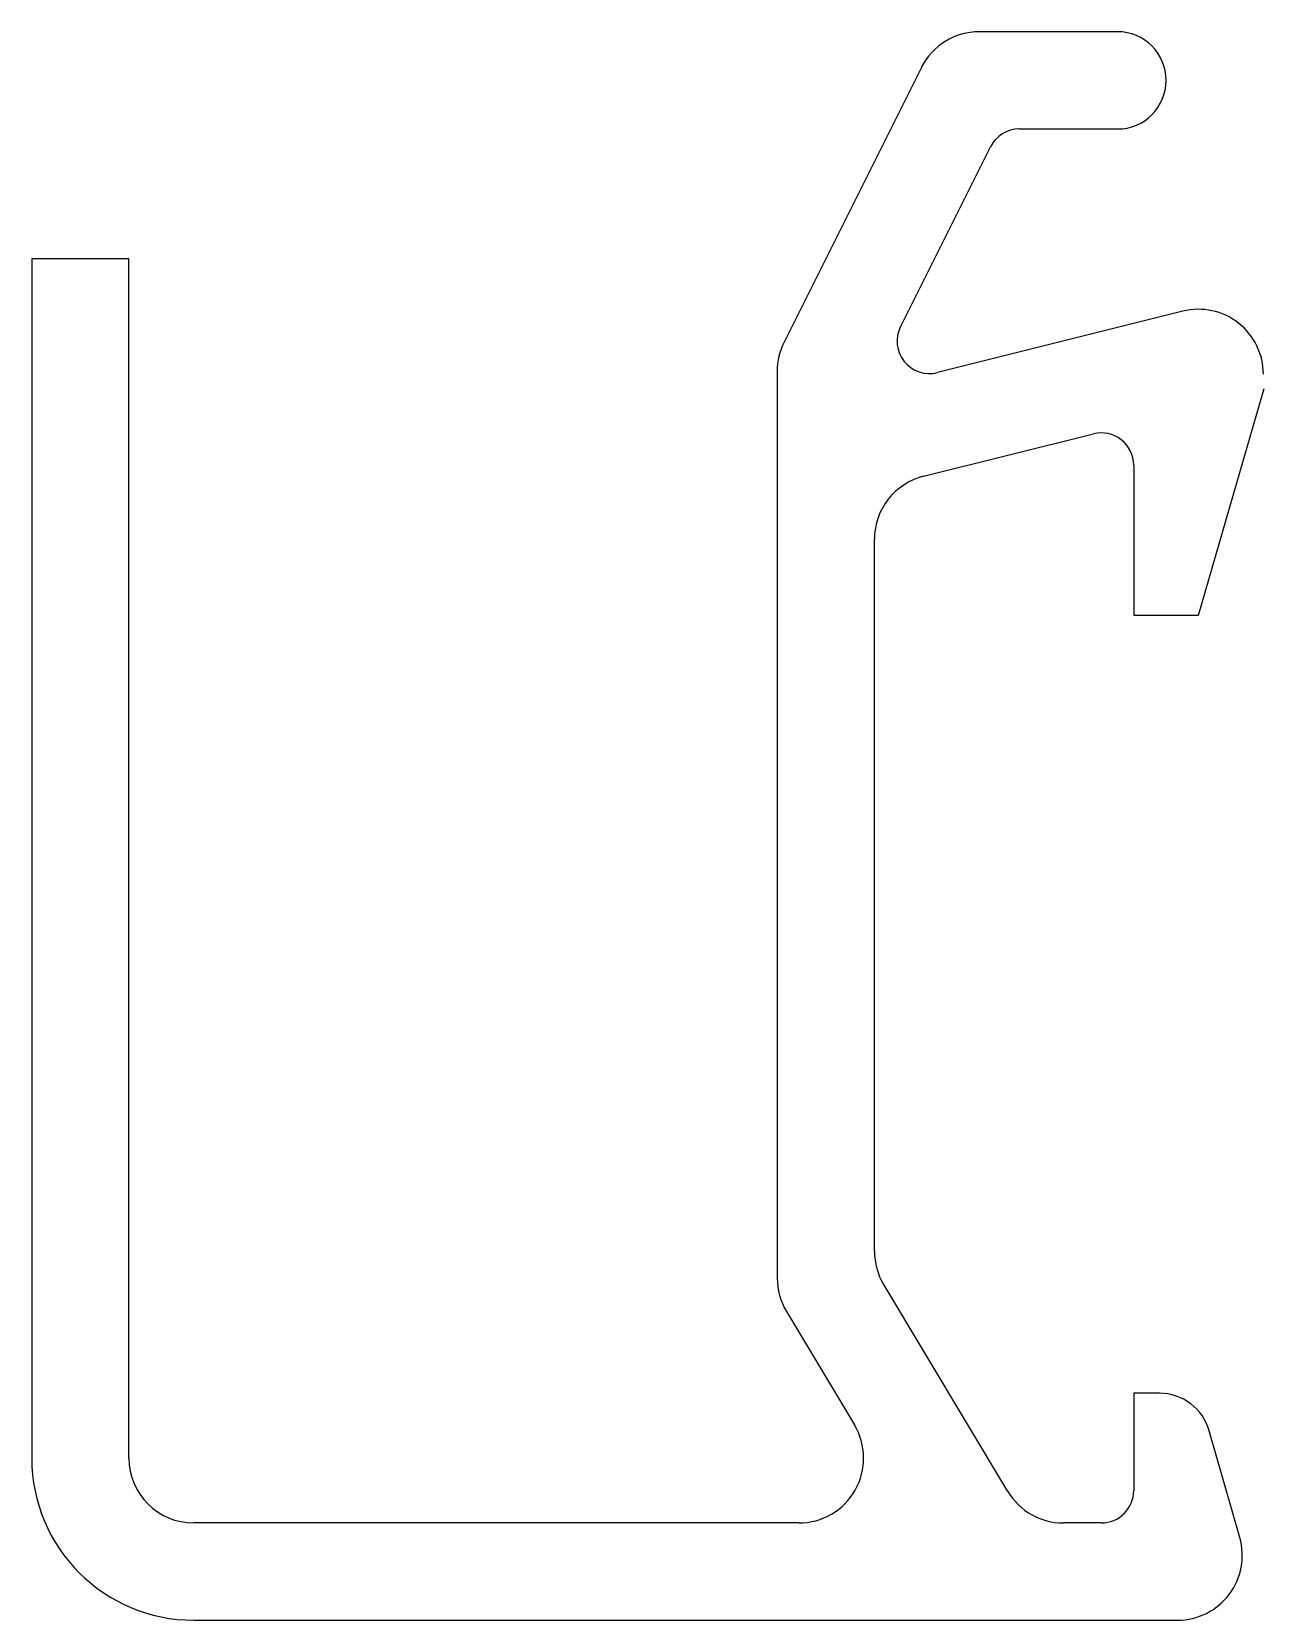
# Model space of a CAD drawing. Extents: x 2218.2 to 2237.3, y 1061.1 to 1085.6.
import ezdxf

# ---------------------------------------------------------------- set-up
doc = ezdxf.new("R2010")
doc.units = 0
doc.layers.get('0').update_dxf_attribs({"linetype": 'CONTINUOUS'})

msp = doc.modelspace()

# ---------------------------------------------------------------- linework, layer by layer
for p, q in [((2234.992, 1085.571), (2232.86, 1085.571)), ((2231.966, 1085.018), (2229.848, 1080.782)), ((2235.742, 1084.821), (2235.742, 1084.821)), ((2233.478, 1084.071), (2234.992, 1084.071)), ((2231.645, 1081.022), (2233.031, 1083.794)), ((2218.242, 1082.071), (2218.242, 1063.571)), ((2219.742, 1082.071), (2218.242, 1082.071)), ((2219.742, 1063.571), (2219.742, 1082.071)), ((2236, 1081.26), (2232.214, 1080.313)), ((2229.742, 1080.335), (2229.742, 1066.348)), ((2236.242, 1076.571), (2237.256, 1080.071)), ((2232, 1078.714), (2234.621, 1079.369)), ((2235.242, 1078.884), (2235.242, 1076.571)), ((2231.242, 1066.763), (2231.242, 1077.744)), ((2235.242, 1076.571), (2236.242, 1076.571)), ((2233.3, 1063.056), (2231.385, 1066.249)), ((2229.885, 1065.833), (2230.934, 1064.085)), ((2235.242, 1064.571), (2235.242, 1063.071)), ((2235.639, 1064.571), (2235.242, 1064.571)), ((2236.878, 1062.345), (2236.408, 1063.99)), ((2230.076, 1062.571), (2220.742, 1062.571)), ((2234.742, 1062.571), (2234.158, 1062.571)), ((2220.742, 1061.071), (2235.917, 1061.071))]:
    msp.add_line(p, q)
for centre, radius, start, end in [((2232.86, 1084.571), 1, 90, 153.4349), ((2234.992, 1084.821), 0.75, 0, 90), ((2234.992, 1084.821), 0.75, 270, 0), ((2233.478, 1083.571), 0.5, 90, 153.4349), ((2236.242, 1080.29), 1, 360, 104.0362), ((2232.092, 1080.799), 0.5, 153.4349, 284.0362), ((2230.742, 1080.335), 1, 153.4349, 180), ((2234.742, 1078.884), 0.5, 360, 104.0362), ((2232.242, 1077.744), 1, 104.0362, 180), ((2232.242, 1066.763), 1, 180, 210.9638), ((2230.742, 1066.348), 1, 180, 210.9638), ((2235.639, 1063.771), 0.8, 15.9454, 90), ((2230.076, 1063.571), 1, 270, 30.9638), ((2220.742, 1063.571), 2.5, 180, 270), ((2220.742, 1063.571), 1, 180, 270), ((2234.158, 1063.571), 1, 210.9638, 270), ((2234.742, 1063.071), 0.5, 270, 0), ((2235.917, 1062.071), 1, 270, 15.9454)]:
    msp.add_arc(centre, radius, start, end)

doc.saveas('drawing.dxf')
